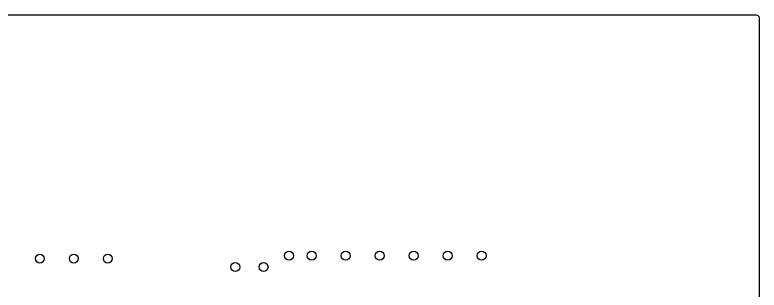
# Model space of a CAD drawing. Extents: x 0.03 to 5.34, y -2.52 to 1.97.
# Drawn here: x 2.256 to 3.57, y 1.484 to 1.97 of the extents above; entities that cross this region are included whole.
import ezdxf

# ---------------------------------------------------------------- set-up
doc = ezdxf.new("R2010")
doc.units = 0
doc.header["$MEASUREMENT"] = 0
doc.layers.add('BLACK', color=7, linetype='CONTINUOUS')

msp = doc.modelspace()

# ---------------------------------------------------------------- linework, layer by layer
at = {"layer": 'BLACK', "linetype": 'CONTINUOUS'}
for p, q in [((0.034961, 1.97), (3.56504, 1.97)), ((3.56504, 1.97), (3.56772, 1.96921)), ((3.56772, 1.96921), (3.56955, 1.9671)), ((3.56955, 1.9671), (3.57, 1.96504)), ((3.57, 1.96504), (3.57, 0.034961))]:
    msp.add_line(p, q, dxfattribs=at)
at = {"layer": 'BLACK'}
for centre in [(2.74, 1.545), (2.78, 1.545), (2.84, 1.545), (2.9, 1.545), (2.96, 1.545), (3.02, 1.545), (3.08, 1.545), (2.3, 1.54), (2.36, 1.54), (2.42, 1.54), (2.645, 1.525), (2.695, 1.525)]:
    msp.add_circle(centre, 0.007874, dxfattribs=at)

doc.saveas('drawing.dxf')
